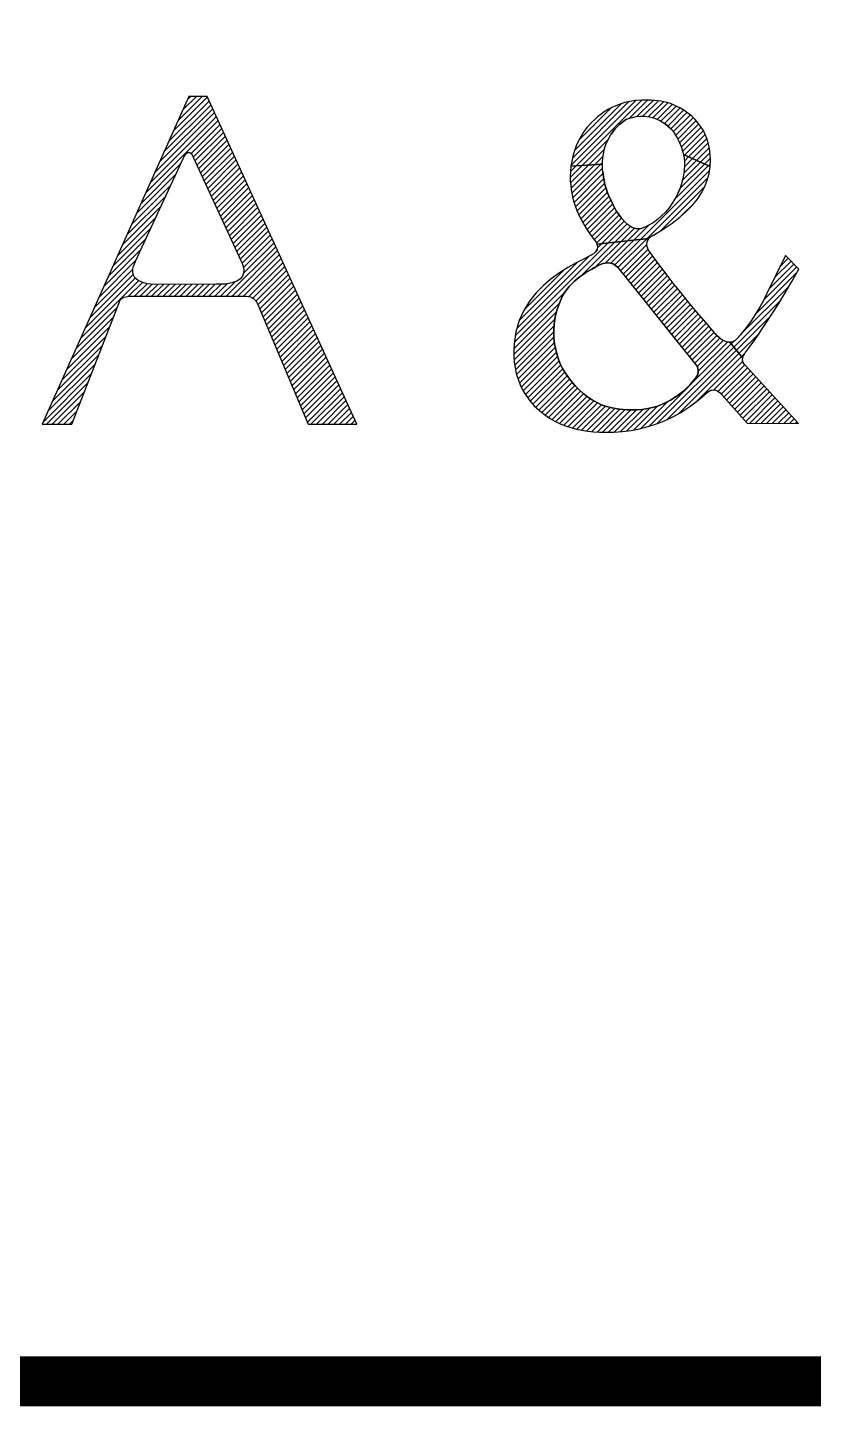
# Model space of a CAD drawing. Header units: millimetres. Extents: x 0 to 841, y 0 to 594.
# Drawn here: x 398.89 to 405.14, y 15.16 to 26.14 of the extents above; entities that cross this region are included whole.
import ezdxf

# ---------------------------------------------------------------- set-up
doc = ezdxf.new("R2010")
doc.units = ezdxf.units.MM
doc.header["$LTSCALE"] = 0.2
doc.layers.add('A1_図面枠', color=7, linetype='Continuous')
doc.layers.add('PTM', color=3, linetype='Continuous')
pattern_1 = [(45, (-113511.009, -7803.43), (-2.49451559, 2.49451559), [])]

# ---------------------------------------------------------------- blocks, each defined once
blk = doc.blocks.new('block森村-2')
at = {"linetype": 'Continuous'}
h = blk.add_hatch(dxfattribs=at)
h.set_pattern_fill('ANSI31', color=0, scale=1.111111, style=0)
h.set_pattern_definition(pattern_1)
h.paths.add_polyline_path([(8285.2, 993.7), (8286.3, 990.8), (8287.3, 987.8), (8288.1, 984.8), (8311.2, 974.3), (8311.5, 980.4), (8311.4, 984.1), (8311, 987.8), (8310.4, 991.4), (8309.6, 995.1), (8308.5, 998.7), (8307.1, 1002.2), (8305.4, 1005.6), (8303.3, 1009), (8301, 1012.1), (8298.3, 1015.2), (8295.3, 1018.1), (8291.9, 1020.8), (8288.6, 1023), (8285.5, 1025), (8282.5, 1026.6), (8279.6, 1027.9), (8276.8, 1029), (8274, 1029.9), (8271.2, 1030.6), (8268.5, 1031.1), (8265.7, 1031.5), (8262.9, 1031.7), (8260, 1031.9), (8257.1, 1032), (8251.6, 1032), (8246.4, 1031.7), (8241.7, 1031), (8237.2, 1030), (8233.1, 1028.7), (8229.3, 1027.2), (8225.8, 1025.6), (8222.5, 1023.8), (8219.4, 1021.8), (8216.6, 1019.8), (8213.9, 1017.7), (8211.4, 1015.6), (8207.9, 1012.2), (8204.6, 1008.6), (8201.7, 1004.7), (8199.2, 1000.7), (8196.9, 996.6), (8195, 992.3), (8193.4, 987.9), (8192.1, 983.5), (8191.1, 979.1), (8190.4, 974.6), (8217.8, 976.4), (8217.8, 978.7), (8218, 981.7), (8218.6, 985.2), (8219.4, 989.2), (8220.8, 993.5), (8222.7, 998), (8225.3, 1002.5), (8228.6, 1006.9), (8232.8, 1011.1), (8237.9, 1015), (8238.3, 1015.2), (8239.5, 1015.7), (8241.4, 1016.4), (8243.9, 1017.1), (8247, 1017.7), (8250.5, 1018.1), (8254.4, 1018), (8258.6, 1017.5), (8263, 1016.3), (8267.5, 1014.4), (8272.1, 1011.5), (8276.7, 1007.6), (8278.2, 1005.9), (8279.7, 1003.9), (8281.2, 1001.7), (8282.6, 999.2), (8284, 996.5)])
h = blk.add_hatch(dxfattribs=at)
h.set_pattern_fill('ANSI31', color=0, scale=1.111111, style=0)
h.set_pattern_definition(pattern_1)
h.paths.add_polyline_path([(8203.3, 921.2), (8206.8, 915.8), (8211, 910.3), (8211.4, 909.9), (8212, 909), (8212.5, 908.1), (8213, 907), (8258.2, 911.8), (8258.6, 912.4), (8259.6, 913.3), (8260.5, 913.9), (8261.3, 914.4), (8262.1, 914.8), (8270.6, 920), (8278.2, 925.2), (8284.9, 930.4), (8290.8, 935.6), (8295.9, 940.8), (8300.2, 946.1), (8303.8, 951.5), (8306.6, 957), (8308.8, 962.6), (8310.3, 968.3), (8311.2, 974.3), (8288.1, 984.8), (8288.6, 981.8), (8289, 978.8), (8289.1, 976), (8288.7, 970.6), (8288, 965.5), (8286.8, 960.5), (8285.2, 955.6), (8283.3, 951), (8281, 946.6), (8278.4, 942.4), (8275.6, 938.5), (8272.5, 934.8), (8269.1, 931.4), (8265.6, 928.3), (8261.9, 925.6), (8254.7, 921.6), (8250.8, 920.2), (8247.1, 920.3), (8243.6, 921.5), (8240.3, 923.5), (8237.2, 926.3), (8234.4, 929.4), (8231.9, 932.7), (8229.8, 936), (8228.2, 938.9), (8226.9, 941.4), (8226.1, 943), (8225.8, 943.6), (8223.9, 947.6), (8222.3, 951.5), (8221.1, 955.2), (8220, 958.8), (8219.3, 962.1), (8218.7, 965.1), (8218.3, 967.7), (8218, 970), (8217.9, 971.8), (8217.8, 973.2), (8217.8, 974.1), (8217.8, 974.4), (8217.8, 974.9), (8217.8, 976.4), (8190.4, 974.6), (8190, 970.2), (8189.8, 965.8), (8189.9, 962), (8190.2, 958.2), (8190.7, 954.1), (8191.4, 949.9), (8192.4, 945.5), (8193.8, 941), (8195.5, 936.3), (8197.6, 931.4)])
h = blk.add_hatch(dxfattribs=at)
h.set_pattern_fill('ANSI31', color=0, scale=1.111111, style=0)
h.set_pattern_definition(pattern_1)
h.paths.add_polyline_path([(8141, 819.9), (8140.8, 814.9), (8140.9, 809.8), (8141.2, 804.7), (8141.9, 799.7), (8143, 794.6), (8144.5, 789.6), (8146.3, 784.7), (8148.7, 779.9), (8151.5, 775.3), (8154.8, 770.8), (8158.6, 766.4), (8163, 762.3), (8167.4, 758.8), (8171.9, 755.8), (8176.4, 753.2), (8181, 750.9), (8185.6, 749), (8190.4, 747.5), (8195.2, 746.2), (8200, 745.2), (8205, 744.5), (8210, 743.9), (8215.1, 743.6), (8220.2, 743.5), (8227.8, 743.6), (8235.3, 744.2), (8242.7, 745.1), (8250.1, 746.5), (8257.4, 748.4), (8264.6, 750.7), (8271.7, 753.5), (8278.8, 756.9), (8285.8, 760.8), (8292.7, 765.3), (8299.5, 770.3), (8306.2, 775.8), (8307.4, 777.1), (8309.4, 778.7), (8312.2, 780.1), (8315.5, 780.4), (8318.1, 779.3), (8319.9, 777.9), (8321.7, 775.7), (8343.5, 751.5), (8387.9, 751.1), (8342.1, 801.4), (8340.3, 803.3), (8339.4, 806), (8339.6, 807.9), (8328.5, 821.7), (8326.3, 821.9), (8324.1, 822.6), (8322.1, 823.6), (8320.3, 824.8), (8318, 826.7), (8316, 828.9), (8315.5, 829.5), (8307.4, 838.8), (8299.8, 847.8), (8292.6, 856.4), (8286.1, 864.5), (8280.1, 872), (8274.8, 878.8), (8270.2, 884.9), (8266.3, 890.1), (8263.2, 894.2), (8260.9, 897.4), (8259.1, 899.8), (8257.5, 902.4), (8256.2, 905.7), (8256.5, 909.2), (8258, 911.8), (8213, 907), (8213.6, 904.9), (8213.2, 902.1), (8211.6, 899.9), (8209.9, 898.5), (8207.3, 897.1), (8201.8, 894.3), (8194.9, 890.6), (8187.7, 886.6), (8180.5, 882), (8173.4, 876.8), (8166.5, 871), (8160.1, 864.6), (8154.4, 857.4), (8149.4, 849.4), (8145.4, 840.5), (8142.5, 830.7)])
h.paths.add_polyline_path([(8175.7, 825.9), (8175.6, 831.5), (8175.9, 837.4), (8176.8, 843.4), (8178.2, 849.5), (8180.4, 855.7), (8183.2, 861.9), (8184.9, 864.8), (8186.8, 867.5), (8188.9, 870.1), (8191.1, 872.5), (8193.5, 874.7), (8195.9, 876.8), (8198.4, 878.7), (8201, 880.5), (8203.5, 882.2), (8206, 883.8), (8208.5, 885.2), (8210.8, 886.5), (8212.3, 887.5), (8215.3, 889.1), (8218.1, 890), (8220.2, 890.5), (8222.4, 890.6), (8224.7, 890.4), (8227, 889.8), (8229.1, 888.5), (8231.2, 886.6), (8300.2, 800.3), (8301, 797.6), (8300.9, 795.1), (8300.2, 792.8), (8299, 790.9), (8293.8, 784.9), (8288.4, 779.6), (8282.8, 775.1), (8277, 771.4), (8271, 768.4), (8264.9, 766), (8258.6, 764.4), (8252.2, 763.3), (8245.8, 762.9), (8239.2, 763), (8232.5, 763.6), (8225.8, 764.7), (8221.4, 765.8), (8217.1, 767.4), (8212.8, 769.3), (8208.8, 771.6), (8204.9, 774.2), (8201.1, 777.1), (8197.6, 780.3), (8194.2, 783.7), (8191.1, 787.3), (8188.2, 791), (8185.6, 794.9), (8183.2, 798.9), (8181.5, 802.3), (8179.9, 806.2), (8178.4, 810.6), (8177.2, 815.3), (8176.3, 820.4)], flags=16)
h = blk.add_hatch(dxfattribs=at)
h.set_pattern_fill('ANSI31', color=0, scale=1.111111, style=0)
h.set_pattern_definition(pattern_1)
h.paths.add_polyline_path([(8351.8, 848), (8349, 843.6), (8346.2, 839.5), (8343.6, 836), (8341.3, 832.8), (8339.2, 830.2), (8337.5, 828.1), (8336.2, 826.6), (8335.4, 825.6), (8335.1, 825.3), (8332.9, 823.3), (8330.7, 822.1), (8328.5, 821.7), (8339.6, 807.9), (8339.8, 809), (8340.2, 810.1), (8340.7, 810.9), (8341.1, 811.7), (8341.5, 812.2), (8341.8, 812.6), (8341.9, 812.7), (8342.4, 813.3), (8343.7, 815), (8345.7, 817.9), (8348.5, 821.8), (8352, 826.7), (8356, 832.6), (8360.5, 839.4), (8365.4, 847), (8370.8, 855.4), (8376.4, 864.6), (8382.3, 874.6), (8388.3, 885.2), (8376.7, 897.2), (8360.3, 863.6), (8357.5, 858.1), (8354.7, 852.9)])
at = {"color": 0, "linetype": 'Continuous'}
for p, q in [((7841.4, 996.4), (7876.5, 1031.5)), ((7845.4, 1005.5), (7874.9, 1034.9)), ((7849.5, 1014.5), (7870.3, 1035.3)), ((7853.5, 1023.5), (7865.3, 1035.3)), ((7857.5, 1032.5), (7860.3, 1035.3)), ((8241.7, 1031), (8237.2, 1030)), ((8246.4, 1031.7), (8241.7, 1031)), ((8251.6, 1032), (8246.4, 1031.7)), ((8257.1, 1032), (8251.6, 1032)), ((8260, 1031.9), (8257.1, 1032)), ((8262.9, 1031.7), (8260, 1031.9)), ((8265.7, 1031.5), (8262.9, 1031.7)), ((8268.5, 1031.1), (8265.7, 1031.5)), ((8271.2, 1030.6), (8268.5, 1031.1)), ((8274, 1029.9), (8271.2, 1030.6)), ((7829.3, 969.3), (7881.1, 1021.2)), ((7833.3, 978.4), (7879.6, 1024.6)), ((7837.4, 987.4), (7878, 1028.1)), ((8216.6, 1019.8), (8213.9, 1017.7)), ((8219.4, 1021.8), (8216.6, 1019.8)), ((8222.5, 1023.8), (8219.4, 1021.8)), ((8225.8, 1025.6), (8222.5, 1023.8)), ((8229.3, 1027.2), (8225.8, 1025.6)), ((8233.1, 1028.7), (8229.3, 1027.2)), ((8237.2, 1030), (8233.1, 1028.7)), ((8276.8, 1029), (8274, 1029.9)), ((8279.6, 1027.9), (8276.8, 1029)), ((8282.5, 1026.6), (8279.6, 1027.9)), ((8285.5, 1025), (8282.5, 1026.6)), ((8288.6, 1023), (8285.5, 1025)), ((8291.9, 1020.8), (8288.6, 1023)), ((8295.3, 1018.1), (8291.9, 1020.8)), ((7821.2, 951.3), (7884.3, 1014.4)), ((7825.2, 960.3), (7882.7, 1017.8)), ((7860.6, 985.7), (7885.8, 1010.9)), ((7862.5, 982.6), (7887.4, 1007.5)), ((8204.6, 1008.6), (8201.7, 1004.7)), ((8207.9, 1012.2), (8204.6, 1008.6)), ((8211.4, 1015.6), (8207.9, 1012.2)), ((8213.9, 1017.7), (8211.4, 1015.6)), ((8225.3, 1002.5), (8228.6, 1006.9)), ((8228.6, 1006.9), (8225.3, 1002.5)), ((8232.8, 1011.1), (8228.6, 1006.9)), ((8228.6, 1006.9), (8232.8, 1011.1)), ((8237.9, 1015), (8232.8, 1011.1)), ((8232.8, 1011.1), (8237.9, 1015)), ((8238.3, 1015.2), (8237.9, 1015)), ((8237.9, 1015), (8238.3, 1015.2)), ((8238.3, 1015.2), (8239.5, 1015.7)), ((8239.5, 1015.7), (8241.4, 1016.4)), ((8241.4, 1016.4), (8243.9, 1017.1)), ((8243.9, 1017.1), (8247, 1017.7)), ((8247, 1017.7), (8250.5, 1018.1)), ((8250.5, 1018.1), (8254.4, 1018)), ((8254.4, 1018), (8258.6, 1017.5)), ((8258.6, 1017.5), (8263, 1016.3)), ((8263, 1016.3), (8267.5, 1014.4)), ((8267.5, 1014.4), (8272.1, 1011.5)), ((8272.1, 1011.5), (8276.7, 1007.6)), ((8276.7, 1007.6), (8272.1, 1011.5)), ((8278.2, 1005.9), (8276.7, 1007.6)), ((8276.7, 1007.6), (8278.2, 1005.9)), ((8298.3, 1015.2), (8295.3, 1018.1)), ((8301, 1012.1), (8298.3, 1015.2)), ((8303.3, 1009), (8301, 1012.1)), ((8305.4, 1005.6), (8303.3, 1009)), ((7864, 979.2), (7889, 1004.1)), ((7865.6, 975.7), (7890.5, 1000.7)), ((7867.2, 972.3), (7892.1, 997.2)), ((8196.9, 996.6), (8195, 992.3)), ((8199.2, 1000.7), (8196.9, 996.6)), ((8201.7, 1004.7), (8199.2, 1000.7)), ((8220.8, 993.5), (8222.7, 998)), ((8222.7, 998), (8225.3, 1002.5)), ((8278.2, 1005.9), (8279.7, 1003.9)), ((8279.7, 1003.9), (8281.2, 1001.7)), ((8281.2, 1001.7), (8282.6, 999.2)), ((8282.6, 999.2), (8284, 996.5)), ((8284, 996.5), (8285.2, 993.7)), ((8307.1, 1002.2), (8305.4, 1005.6)), ((8308.5, 998.7), (8307.1, 1002.2)), ((8309.6, 995.1), (8308.5, 998.7)), ((8310.4, 991.4), (8309.6, 995.1)), ((7812.5, 892.1), (7854.4, 982.5)), ((7854.4, 982.5), (7854.5, 982.7)), ((7854.5, 982.7), (7854.7, 983.2)), ((7854.7, 983.2), (7855.1, 983.9)), ((7855.1, 983.9), (7855.7, 984.7)), ((7855.7, 984.7), (7856.3, 985.4)), ((7856.3, 985.4), (7857, 986.1)), ((7857, 986.1), (7857.8, 986.6)), ((7857.8, 986.6), (7858.7, 986.8)), ((7858.7, 986.8), (7859.6, 986.5)), ((7859.6, 986.5), (7860.6, 985.8)), ((7860.6, 985.8), (7861.5, 984.5)), ((7861.5, 984.5), (7862.5, 982.5)), ((7862.5, 982.5), (7904.2, 892.1)), ((7868.8, 968.9), (7893.6, 993.8)), ((7870.3, 965.5), (7895.2, 990.4)), ((7871.9, 962.1), (7896.8, 986.9)), ((7873.5, 958.7), (7898.3, 983.5)), ((8192.1, 983.5), (8191.1, 979.1)), ((8193.4, 987.9), (8192.1, 983.5)), ((8195, 992.3), (8193.4, 987.9)), ((8218, 981.7), (8218.6, 985.2)), ((8218.6, 985.2), (8219.4, 989.2)), ((8219.4, 989.2), (8220.8, 993.5)), ((8285.2, 993.7), (8286.3, 990.8)), ((8286.3, 990.8), (8287.3, 987.8)), ((8287.3, 987.8), (8288.1, 984.8)), ((8288.1, 984.8), (8288.6, 981.8)), ((8288.1, 984.8), (8311.2, 974.3)), ((8311, 987.8), (8310.4, 991.4)), ((8311.4, 984.1), (8311, 987.8)), ((8311.5, 980.4), (8311.4, 984.1)), ((7817.2, 942.3), (7851.8, 976.9)), ((7875.1, 955.3), (7899.9, 980.1)), ((7876.6, 951.8), (7901.4, 976.7)), ((7878.2, 948.4), (7903, 973.2)), ((8190.4, 974.6), (8190, 970.2)), ((8191.1, 979.1), (8190.4, 974.6)), ((8190.4, 974.6), (8217.8, 976.4)), ((8217.8, 978.7), (8218, 981.7)), ((8217.8, 976.4), (8217.8, 978.7)), ((8217.8, 974.9), (8217.8, 976.4)), ((8217.8, 974.4), (8217.8, 974.9)), ((8217.8, 974.1), (8217.8, 974.4)), ((8217.8, 973.2), (8217.8, 974.1)), ((8217.9, 971.8), (8217.8, 973.2)), ((8218, 970), (8217.9, 971.8)), ((8288.7, 970.6), (8288, 965.5)), ((8288.6, 981.8), (8289, 978.8)), ((8289.1, 976), (8288.7, 970.6)), ((8289, 978.8), (8289.1, 976)), ((8310.3, 968.3), (8311.2, 974.3)), ((8311.2, 974.3), (8311.5, 980.4)), ((7813.1, 933.2), (7847.5, 967.6)), ((7879.8, 945), (7904.6, 969.8)), ((7881.3, 941.6), (7906.1, 966.4)), ((7882.9, 938.2), (7907.7, 962.9)), ((7884.5, 934.8), (7909.3, 959.5)), ((8190, 970.2), (8189.8, 965.8)), ((8189.8, 965.8), (8189.9, 962)), ((8189.9, 962), (8190.2, 958.2)), ((8218.3, 967.7), (8218, 970)), ((8218, 970), (8218.3, 967.7)), ((8218.3, 967.7), (8218.7, 965.1)), ((8218.7, 965.1), (8218.3, 967.7)), ((8218.7, 965.1), (8219.3, 962.1)), ((8219.3, 962.1), (8218.7, 965.1)), ((8220, 958.8), (8219.3, 962.1)), ((8219.3, 962.1), (8220, 958.8)), ((8220, 958.8), (8221.1, 955.2)), ((8221.1, 955.2), (8220, 958.8)), ((8286.8, 960.5), (8285.2, 955.6)), ((8288, 965.5), (8286.8, 960.5)), ((8306.6, 957), (8308.8, 962.6)), ((8308.8, 962.6), (8310.3, 968.3)), ((7805.1, 915.2), (7838.9, 949)), ((7809.1, 924.2), (7843.2, 958.3)), ((7886.1, 931.3), (7910.8, 956.1)), ((7887.6, 927.9), (7912.4, 952.7)), ((7889.2, 924.5), (7913.9, 949.2)), ((8190.2, 958.2), (8190.7, 954.1)), ((8190.7, 954.1), (8191.4, 949.9)), ((8191.4, 949.9), (8192.4, 945.5)), ((8221.1, 955.2), (8222.3, 951.5)), ((8222.3, 951.5), (8221.1, 955.2)), ((8222.3, 951.5), (8223.9, 947.6)), ((8223.9, 947.6), (8222.3, 951.5)), ((8223.9, 947.6), (8225.8, 943.6)), ((8225.8, 943.6), (8223.9, 947.6)), ((8281, 946.6), (8278.4, 942.4)), ((8283.3, 951), (8281, 946.6)), ((8283.3, 951), (8285.2, 955.6)), ((8285.2, 955.6), (8283.3, 951)), ((8300.2, 946.1), (8303.8, 951.5)), ((8303.8, 951.5), (8306.6, 957)), ((7801, 906.2), (7834.6, 939.8)), ((7890.8, 921.1), (7915.5, 945.8)), ((7892.4, 917.7), (7917.1, 942.4)), ((7893.9, 914.3), (7918.6, 939)), ((7895.5, 910.9), (7920.2, 935.5)), ((8192.4, 945.5), (8193.8, 941)), ((8193.8, 941), (8195.5, 936.3)), ((8195.5, 936.3), (8197.6, 931.4)), ((8225.8, 943.6), (8226.1, 943)), ((8226.1, 943), (8225.8, 943.6)), ((8226.1, 943), (8226.9, 941.4)), ((8226.9, 941.4), (8226.1, 943)), ((8226.9, 941.4), (8228.2, 938.9)), ((8228.2, 938.9), (8226.9, 941.4)), ((8228.2, 938.9), (8229.8, 936)), ((8229.8, 936), (8228.2, 938.9)), ((8229.8, 936), (8231.9, 932.7)), ((8231.9, 932.7), (8229.8, 936)), ((8272.5, 934.8), (8269.1, 931.4)), ((8275.6, 938.5), (8272.5, 934.8)), ((8278.4, 942.4), (8275.6, 938.5)), ((8284.9, 930.4), (8290.8, 935.6)), ((8290.8, 935.6), (8295.9, 940.8)), ((8295.9, 940.8), (8300.2, 946.1)), ((7797, 897.1), (7830.3, 930.5)), ((7897.1, 907.4), (7921.7, 932.1)), ((7898.7, 904), (7923.3, 928.7)), ((7900.2, 900.6), (7924.9, 925.2)), ((8197.6, 931.4), (8203.3, 921.2)), ((8231.9, 932.7), (8234.4, 929.4)), ((8234.4, 929.4), (8231.9, 932.7)), ((8237.2, 926.3), (8234.4, 929.4)), ((8234.4, 929.4), (8237.2, 926.3)), ((8240.3, 923.5), (8237.2, 926.3)), ((8243.6, 921.5), (8240.3, 923.5)), ((8261.9, 925.6), (8254.7, 921.6)), ((8265.6, 928.3), (8261.9, 925.6)), ((8269.1, 931.4), (8265.6, 928.3)), ((8270.6, 920), (8278.2, 925.2)), ((8278.2, 925.2), (8284.9, 930.4)), ((7788.9, 879.1), (7821.7, 911.9)), ((7792.9, 888.1), (7826, 921.2)), ((7901.8, 897.2), (7926.4, 921.8)), ((7903.4, 893.8), (7928, 918.4)), ((7905, 890.4), (7929.6, 915)), ((7906.2, 886.6), (7931.1, 911.5)), ((8203.3, 921.2), (8206.8, 915.8)), ((8206.8, 915.8), (8211, 910.3)), ((8213, 907), (8258.2, 911.8)), ((8247.1, 920.3), (8243.6, 921.5)), ((8250.8, 920.2), (8247.1, 920.3)), ((8254.7, 921.6), (8250.8, 920.2)), ((8257, 910), (8257.7, 911.3)), ((8257.7, 911.3), (8258.6, 912.4)), ((8258.6, 912.4), (8259.6, 913.3)), ((8259.6, 913.3), (8260.5, 913.9)), ((8260.5, 913.9), (8261.3, 914.4)), ((8261.3, 914.4), (8261.9, 914.7)), ((8261.9, 914.7), (8262.1, 914.8)), ((8262.1, 914.8), (8270.6, 920)), ((7784.9, 870.1), (7817.4, 902.6)), ((7891.2, 861.6), (7934.2, 904.7)), ((7896.2, 861.6), (7935.8, 901.3)), ((7906.3, 881.7), (7932.7, 908.1)), ((8209.9, 898.5), (8207.4, 897.2)), ((8211.6, 899.9), (8209.9, 898.5)), ((8211, 910.3), (8211.1, 910.2)), ((8211.1, 910.2), (8211.5, 909.7)), ((8211.5, 909.7), (8212, 909)), ((8212.7, 901.4), (8211.6, 899.9)), ((8212, 909), (8212.5, 908.1)), ((8212.5, 908.1), (8213, 907)), ((8213.3, 902.9), (8212.7, 901.4)), ((8213, 907), (8213.4, 905.7)), ((8213.5, 904.3), (8213.3, 902.9)), ((8213.4, 905.7), (8213.5, 904.3)), ((8256.3, 906.7), (8256.5, 908.4)), ((8256.6, 904.7), (8256.3, 906.7)), ((8256.5, 908.4), (8257, 910)), ((8257.5, 902.4), (8256.6, 904.7)), ((8259, 900), (8257.5, 902.4)), ((8259.5, 899.3), (8259, 900)), ((8260.9, 897.4), (8259.5, 899.3)), ((7780.8, 861), (7813.1, 893.3)), ((7810, 884.9), (7810.4, 887.1)), ((7810.4, 887.1), (7811.1, 889.1)), ((7811.1, 889.1), (7811.8, 890.7)), ((7811.8, 890.7), (7812.3, 891.7)), ((7812.3, 891.7), (7812.5, 892.1)), ((7901.2, 861.6), (7937.4, 897.8)), ((7904.2, 892.1), (7904.4, 891.7)), ((7904.4, 891.7), (7905, 890.5)), ((7905, 890.5), (7905.6, 888.8)), ((7905.6, 888.8), (7906.2, 886.6)), ((7906.1, 861.6), (7938.9, 894.4)), ((7906.2, 886.6), (7906.5, 884.2)), ((7910.9, 861.4), (7940.5, 891)), ((7914.4, 859.9), (7942.1, 887.5)), ((8187.7, 886.6), (8180.5, 882)), ((8194.9, 890.6), (8187.7, 886.6)), ((8201.8, 894.3), (8194.9, 890.6)), ((8208.2, 897.6), (8201.8, 894.3)), ((8263.2, 894.2), (8260.9, 897.4)), ((8266.3, 890.1), (8263.2, 894.2)), ((8270.2, 884.9), (8266.3, 890.1)), ((8376.7, 897.2), (8360.3, 863.6)), ((8388.3, 885.2), (8376.7, 897.2)), ((7764.7, 824.9), (7815, 875.2)), ((7768.7, 834), (7812.2, 877.4)), ((7772.8, 843), (7810.4, 880.7)), ((7776.8, 852), (7810.1, 885.3)), ((7810, 882.5), (7810, 884.9)), ((7810.6, 880), (7810, 882.5)), ((7811.9, 877.7), (7810.6, 880)), ((7814.3, 875.6), (7811.9, 877.7)), ((7817.8, 873.9), (7814.3, 875.6)), ((7900.5, 874.7), (7896.1, 873.2)), ((7903.5, 876.7), (7900.5, 874.7)), ((7905.3, 879.1), (7903.5, 876.7)), ((7906.3, 881.6), (7905.3, 879.1)), ((7906.5, 884.2), (7906.3, 881.6)), ((7917, 857.5), (7943.6, 884.1)), ((7918.7, 854.2), (7945.2, 880.7)), ((7920.2, 850.7), (7946.7, 877.3)), ((8173.4, 876.8), (8166.5, 871)), ((8180.5, 882), (8173.4, 876.8)), ((8274.8, 878.8), (8270.2, 884.9)), ((8280.1, 872), (8274.8, 878.8)), ((8376.4, 864.6), (8382.3, 874.6)), ((8382.3, 874.6), (8388.3, 885.2)), ((7806.3, 861.6), (7818.4, 873.7)), ((7811.4, 861.6), (7822.4, 872.6)), ((7816.4, 861.6), (7826.9, 872.2)), ((7822.6, 872.6), (7817.8, 873.9)), ((7821.4, 861.6), (7831.7, 872)), ((7828.9, 872), (7822.6, 872.6)), ((7826.3, 861.6), (7836.7, 872)), ((7882.5, 872.1), (7828.9, 872)), ((7831.3, 861.6), (7841.7, 872)), ((7836.3, 861.6), (7846.7, 872)), ((7841.3, 861.6), (7851.7, 872)), ((7846.3, 861.6), (7856.7, 872.1)), ((7851.3, 861.6), (7861.7, 872.1)), ((7856.3, 861.6), (7866.7, 872.1)), ((7861.3, 861.6), (7871.7, 872.1)), ((7866.2, 861.6), (7876.7, 872.1)), ((7871.2, 861.6), (7881.7, 872.1)), ((7876.2, 861.6), (7886.8, 872.2)), ((7881.2, 861.6), (7892.1, 872.5)), ((7890.2, 872.3), (7882.5, 872.1)), ((7886.2, 861.6), (7898.6, 874)), ((7896.1, 873.2), (7890.2, 872.3)), ((7921.7, 847.2), (7948.3, 873.8)), ((7923.1, 843.7), (7949.9, 870.4)), ((7924.6, 840.2), (7951.4, 867)), ((7926.1, 836.7), (7953, 863.6)), ((8160.1, 864.6), (8154.4, 857.4)), ((8166.5, 871), (8160.1, 864.6)), ((8286.1, 864.5), (8280.1, 872)), ((8292.6, 856.4), (8286.1, 864.5)), ((8360.3, 863.6), (8357.5, 858.1)), ((8370.8, 855.4), (8376.4, 864.6)), ((7760.6, 815.9), (7796.3, 851.6)), ((7927.6, 833.2), (7954.5, 860.1)), ((7929.1, 829.6), (7956.1, 856.7)), ((7930.5, 826.1), (7957.7, 853.3)), ((8154.4, 857.4), (8149.4, 849.4)), ((8299.8, 847.8), (8292.6, 856.4)), ((8354.7, 852.9), (8351.8, 848)), ((8357.5, 858.1), (8354.7, 852.9)), ((8365.4, 847), (8370.8, 855.4)), ((7756.6, 806.9), (7793.2, 843.4)), ((7932, 822.6), (7959.2, 849.8)), ((7933.5, 819.1), (7960.8, 846.4)), ((7935, 815.6), (7962.4, 843)), ((7936.4, 812.1), (7963.9, 839.6)), ((8145.4, 840.5), (8142.5, 830.7)), ((8149.4, 849.4), (8145.4, 840.5)), ((8307.4, 838.8), (8299.8, 847.8)), ((8315.5, 829.5), (8307.4, 838.8)), ((8346.2, 839.5), (8343.6, 836)), ((8349, 843.6), (8346.2, 839.5)), ((8351.8, 848), (8349, 843.6)), ((8356, 832.6), (8360.5, 839.4)), ((8360.5, 839.4), (8365.4, 847)), ((7748.5, 788.8), (7786.8, 827.1)), ((7752.6, 797.8), (7790, 835.3)), ((7937.9, 808.6), (7965.5, 836.1)), ((7939.4, 805.1), (7967, 832.7)), ((7940.9, 801.6), (7968.6, 829.3)), ((8142.5, 830.7), (8141, 819.9)), ((8315.7, 829.2), (8315.5, 829.5)), ((8316.3, 828.5), (8315.7, 829.2)), ((8317.3, 827.4), (8316.3, 828.5)), ((8318.7, 826.2), (8317.3, 827.4)), ((8337.5, 828.1), (8336.2, 826.6)), ((8339.2, 830.2), (8337.5, 828.1)), ((8341.3, 832.8), (8339.2, 830.2)), ((8343.6, 836), (8341.3, 832.8)), ((8348.5, 821.8), (8352, 826.7)), ((8352, 826.7), (8356, 832.6)), ((7744.5, 779.8), (7783.7, 819)), ((7942.3, 798), (7970.2, 825.9)), ((7943.8, 794.5), (7971.7, 822.4)), ((7945.3, 791), (7973.3, 819)), ((7946.8, 787.5), (7974.8, 815.6)), ((8141, 819.9), (8140.8, 814.9)), ((8140.8, 814.9), (8140.9, 809.8)), ((8320.3, 824.8), (8318.7, 826.2)), ((8322.1, 823.6), (8320.3, 824.8)), ((8324.1, 822.6), (8322.1, 823.6)), ((8326.3, 821.9), (8324.1, 822.6)), ((8328.5, 821.7), (8326.3, 821.9)), ((8330.7, 822.1), (8328.5, 821.7)), ((8328.5, 821.7), (8339.6, 807.9)), ((8332.9, 823.3), (8330.7, 822.1)), ((8335.1, 825.3), (8332.9, 823.3)), ((8335.4, 825.6), (8335.1, 825.3)), ((8336.2, 826.6), (8335.4, 825.6)), ((8342.4, 813.3), (8343.7, 815)), ((8343.7, 815), (8345.7, 817.9)), ((8345.7, 817.9), (8348.5, 821.8)), ((7736.4, 761.7), (7777.3, 802.7)), ((7740.5, 770.8), (7780.5, 810.8)), ((7948.3, 784), (7976.4, 812.1)), ((7949.7, 780.5), (7978, 808.7)), ((7951.2, 777), (7979.5, 805.3)), ((8140.9, 809.8), (8141.2, 804.7)), ((8141.2, 804.7), (8141.9, 799.7)), ((8339.5, 806.7), (8339.6, 807.9)), ((8339.6, 805.4), (8339.5, 806.7)), ((8339.6, 807.9), (8339.8, 809)), ((8340.1, 804.1), (8339.6, 805.4)), ((8339.8, 809), (8340.2, 810.1)), ((8340.9, 802.7), (8340.1, 804.1)), ((8340.2, 810.1), (8340.7, 810.9)), ((8340.7, 810.9), (8341.1, 811.7)), ((8342.1, 801.4), (8340.9, 802.7)), ((8341.1, 811.7), (8341.5, 812.2)), ((8341.5, 812.2), (8341.8, 812.6)), ((8341.8, 812.6), (8341.9, 812.7)), ((8341.9, 812.7), (8342.4, 813.3)), ((7732.4, 752.7), (7774.2, 794.5)), ((7952.7, 773.5), (7981.1, 801.9)), ((7954.2, 769.9), (7982.7, 798.4)), ((7955.6, 766.4), (7984.2, 795)), ((7957.1, 762.9), (7985.8, 791.6)), ((8141.9, 799.7), (8143, 794.6)), ((8143, 794.6), (8144.5, 789.6)), ((8387.9, 751.1), (8342.1, 801.4)), ((7735.1, 750.5), (7771, 786.4)), ((7958.6, 759.4), (7987.3, 788.2)), ((7960.1, 755.9), (7988.9, 784.7)), ((7961.6, 752.4), (7990.5, 781.3)), ((8144.5, 789.6), (8146.3, 784.7)), ((8146.3, 784.7), (8148.7, 779.9)), ((8148.7, 779.9), (8151.5, 775.3)), ((8308.7, 778.1), (8309.9, 778.9)), ((8309.9, 778.9), (8311.4, 779.7)), ((8311.4, 779.7), (8312.9, 780.1)), ((8312.9, 780.1), (8314.6, 780.3)), ((8314.6, 780.3), (8316.3, 780.1)), ((8316.3, 780.1), (8318.1, 779.3)), ((8318.1, 779.3), (8319.9, 777.9)), ((7740.1, 750.5), (7767.8, 778.2)), ((7745.1, 750.5), (7764.7, 770)), ((7964.6, 750.5), (7992, 777.9)), ((7969.6, 750.5), (7993.6, 774.4)), ((7974.6, 750.5), (7995.1, 771)), ((7979.6, 750.5), (7996.7, 767.6)), ((8151.5, 775.3), (8154.8, 770.8)), ((8154.8, 770.8), (8158.6, 766.4)), ((8292.7, 765.3), (8299.5, 770.3)), ((8299.5, 770.3), (8306.3, 775.9)), ((8306.3, 775.9), (8306.4, 776.1)), ((8306.4, 776.1), (8306.9, 776.6)), ((8306.9, 776.6), (8307.7, 777.3)), ((8307.7, 777.3), (8308.7, 778.1)), ((8319.9, 777.9), (8321.7, 775.7)), ((8321.7, 775.7), (8343.5, 751.5)), ((7750.1, 750.5), (7761.5, 761.9)), ((7984.6, 750.5), (7998.3, 764.2)), ((7989.6, 750.5), (7999.8, 760.7)), ((7994.6, 750.5), (8001.4, 757.3)), ((8158.6, 766.4), (8163, 762.3)), ((8163, 762.3), (8167.4, 758.8)), ((8167.4, 758.8), (8171.9, 755.8)), ((8171.9, 755.8), (8176.4, 753.2)), ((8271.7, 753.5), (8278.8, 756.9)), ((8278.8, 756.9), (8285.8, 760.8)), ((8285.8, 760.8), (8292.7, 765.3)), ((7755.1, 750.5), (7758.3, 753.7)), ((7999.6, 750.5), (8003, 753.9)), ((8176.4, 753.2), (8181, 750.9)), ((8181, 750.9), (8185.6, 749)), ((8185.6, 749), (8190.4, 747.5)), ((8190.4, 747.5), (8195.2, 746.2)), ((8195.2, 746.2), (8200, 745.2)), ((8200, 745.2), (8205, 744.5)), ((8205, 744.5), (8210, 743.9)), ((8210, 743.9), (8215.1, 743.6)), ((8215.1, 743.6), (8220.2, 743.5)), ((8220.2, 743.5), (8227.8, 743.6)), ((8227.8, 743.6), (8235.3, 744.2)), ((8235.3, 744.2), (8242.7, 745.1)), ((8242.7, 745.1), (8250.1, 746.5)), ((8250.1, 746.5), (8257.4, 748.4)), ((8257.4, 748.4), (8264.6, 750.7)), ((8264.6, 750.7), (8271.7, 753.5)), ((8343.5, 751.5), (8387.9, 751.1))]:
    blk.add_line(p, q, dxfattribs=at)
for points in [[(7914.7, 859.8), (7915.7, 858.9), (7916.5, 858.1), (7917.2, 857.2), (7917.7, 856.3), (7918.1, 855.6), (7918.4, 855), (7918.6, 854.6), (7918.6, 854.5), (7962.4, 750.5), (8004.5, 750.5), (7874.7, 1035.3), (7858.8, 1035.3), (7731.4, 750.5), (7757.1, 750.5), (7798.4, 856.9), (7798.4, 856.9), (7798.5, 857.2), (7798.7, 857.6), (7798.9, 858.1), (7799.3, 858.7), (7799.9, 859.3), (7800.6, 859.8), (7801.5, 860.4), (7802.7, 860.9), (7804.1, 861.3), (7805.7, 861.5), (7807.7, 861.6), (7908.9, 861.6), (7910.7, 861.5), (7912.2, 861.1), (7913.5, 860.5)], [(8307.1, 1002.2), (8305.4, 1005.6), (8303.3, 1009), (8301, 1012.1), (8298.3, 1015.2), (8295.3, 1018.1), (8291.9, 1020.8), (8288.6, 1023), (8285.5, 1025), (8282.5, 1026.6), (8279.6, 1027.9), (8276.8, 1029), (8274, 1029.9), (8271.2, 1030.6), (8268.5, 1031.1), (8265.7, 1031.5), (8262.9, 1031.7), (8260, 1031.9), (8257.1, 1032), (8251.6, 1032), (8246.4, 1031.7), (8241.7, 1031), (8237.2, 1030), (8233.1, 1028.7), (8229.3, 1027.2), (8225.8, 1025.6), (8222.5, 1023.8), (8219.4, 1021.8), (8216.6, 1019.8), (8213.9, 1017.7), (8211.4, 1015.6), (8207.9, 1012.2), (8204.6, 1008.6), (8201.7, 1004.7), (8199.2, 1000.7), (8196.9, 996.6), (8195, 992.3), (8193.4, 987.9), (8192.1, 983.5), (8191.1, 979.1), (8190.4, 974.6), (8217.8, 976.4), (8217.8, 978.7), (8218, 981.7), (8218.6, 985.2), (8219.4, 989.2), (8220.8, 993.5), (8222.7, 998), (8225.3, 1002.5), (8228.6, 1006.9), (8232.8, 1011.1), (8237.9, 1015), (8238.3, 1015.2), (8239.5, 1015.7), (8241.4, 1016.4), (8243.9, 1017.1), (8247, 1017.7), (8250.5, 1018.1), (8254.4, 1018), (8258.6, 1017.5), (8263, 1016.3), (8267.5, 1014.4), (8272.1, 1011.5), (8276.7, 1007.6), (8278.2, 1005.9), (8279.7, 1003.9), (8281.2, 1001.7), (8282.6, 999.2), (8284, 996.5), (8285.2, 993.7), (8286.3, 990.8), (8287.3, 987.8), (8288.1, 984.8), (8311.2, 974.3), (8311.5, 980.4), (8311.4, 984.1), (8311, 987.8), (8310.4, 991.4), (8309.6, 995.1), (8308.5, 998.7)], [(8231.9, 932.7), (8229.8, 936), (8228.2, 938.9), (8226.9, 941.4), (8226.1, 943), (8225.8, 943.6), (8223.9, 947.6), (8222.3, 951.5), (8221.1, 955.2), (8220, 958.8), (8219.3, 962.1), (8218.7, 965.1), (8218.3, 967.7), (8218, 970), (8217.9, 971.8), (8217.8, 973.2), (8217.8, 974.1), (8217.8, 974.4), (8217.8, 974.9), (8217.8, 976.4), (8190.4, 974.6), (8190, 970.2), (8189.8, 965.8), (8189.9, 962), (8190.2, 958.2), (8190.7, 954.1), (8191.4, 949.9), (8192.4, 945.5), (8193.8, 941), (8195.5, 936.3), (8197.6, 931.4), (8203.3, 921.2), (8206.8, 915.8), (8211, 910.3), (8211.4, 909.9), (8212, 909), (8212.5, 908.1), (8213, 907), (8258.2, 911.8), (8258.6, 912.4), (8259.6, 913.3), (8260.5, 913.9), (8261.3, 914.4), (8262.1, 914.8), (8270.6, 920), (8278.2, 925.2), (8284.9, 930.4), (8290.8, 935.6), (8295.9, 940.8), (8300.2, 946.1), (8303.8, 951.5), (8306.6, 957), (8308.8, 962.6), (8310.3, 968.3), (8311.2, 974.3), (8288.1, 984.8), (8288.6, 981.8), (8289, 978.8), (8289.1, 976), (8288.7, 970.6), (8288, 965.5), (8286.8, 960.5), (8285.2, 955.6), (8283.3, 951), (8281, 946.6), (8278.4, 942.4), (8275.6, 938.5), (8272.5, 934.8), (8269.1, 931.4), (8265.6, 928.3), (8261.9, 925.6), (8254.7, 921.6), (8250.8, 920.2), (8247.1, 920.3), (8243.6, 921.5), (8240.3, 923.5), (8237.2, 926.3), (8234.4, 929.4)], [(8320.3, 824.8), (8318, 826.7), (8316, 828.9), (8315.5, 829.5), (8307.4, 838.8), (8299.8, 847.8), (8292.6, 856.4), (8286.1, 864.5), (8280.1, 872), (8274.8, 878.8), (8270.2, 884.9), (8266.3, 890.1), (8263.2, 894.2), (8260.9, 897.4), (8259.1, 899.8), (8257.5, 902.4), (8256.2, 905.7), (8256.5, 909.2), (8258, 911.8), (8213, 907), (8213.6, 904.9), (8213.2, 902.1), (8211.6, 899.9), (8209.9, 898.5), (8207.3, 897.1), (8201.8, 894.3), (8194.9, 890.6), (8187.7, 886.6), (8180.5, 882), (8173.4, 876.8), (8166.5, 871), (8160.1, 864.6), (8154.4, 857.4), (8149.4, 849.4), (8145.4, 840.5), (8142.5, 830.7), (8141, 819.9), (8140.8, 814.9), (8140.9, 809.8), (8141.2, 804.7), (8141.9, 799.7), (8143, 794.6), (8144.5, 789.6), (8146.3, 784.7), (8148.7, 779.9), (8151.5, 775.3), (8154.8, 770.8), (8158.6, 766.4), (8163, 762.3), (8167.4, 758.8), (8171.9, 755.8), (8176.4, 753.2), (8181, 750.9), (8185.6, 749), (8190.4, 747.5), (8195.2, 746.2), (8200, 745.2), (8205, 744.5), (8210, 743.9), (8215.1, 743.6), (8220.2, 743.5), (8227.8, 743.6), (8235.3, 744.2), (8242.7, 745.1), (8250.1, 746.5), (8257.4, 748.4), (8264.6, 750.7), (8271.7, 753.5), (8278.8, 756.9), (8285.8, 760.8), (8292.7, 765.3), (8299.5, 770.3), (8306.2, 775.8), (8307.4, 777.1), (8309.4, 778.7), (8312.2, 780.1), (8315.5, 780.4), (8318.1, 779.3), (8319.9, 777.9), (8321.7, 775.7), (8343.5, 751.5), (8387.9, 751.1), (8342.1, 801.4), (8340.3, 803.3), (8339.4, 806), (8339.6, 807.9), (8328.5, 821.7), (8326.3, 821.9), (8324.1, 822.6), (8322.1, 823.6)], [(8227, 889.8), (8229.1, 888.5), (8231.2, 886.6), (8229.1, 888.5), (8227, 889.8), (8224.7, 890.4), (8222.4, 890.6), (8220.2, 890.5), (8218.1, 890), (8216.1, 889.3), (8214.4, 888.6), (8212.9, 887.8), (8211.8, 887.2), (8211.1, 886.7), (8210.8, 886.6), (8208.5, 885.2), (8206, 883.8), (8203.5, 882.2), (8201, 880.5), (8198.4, 878.7), (8195.9, 876.8), (8193.5, 874.7), (8191.1, 872.5), (8188.9, 870.1), (8186.8, 867.5), (8184.9, 864.8), (8183.2, 861.9), (8180.4, 855.7), (8178.2, 849.5), (8176.8, 843.4), (8175.9, 837.4), (8175.6, 831.5), (8175.7, 825.9), (8176.3, 820.4), (8177.2, 815.3), (8178.4, 810.6), (8179.9, 806.2), (8181.5, 802.3), (8183.2, 798.9), (8185.6, 794.9), (8188.2, 791), (8191.1, 787.3), (8194.2, 783.7), (8197.6, 780.3), (8201.1, 777.1), (8204.9, 774.2), (8208.8, 771.6), (8212.8, 769.3), (8217.1, 767.4), (8221.4, 765.8), (8225.8, 764.7), (8232.5, 763.6), (8225.8, 764.7), (8221.4, 765.8), (8217.1, 767.4), (8212.8, 769.3), (8208.8, 771.6), (8204.9, 774.2), (8201.1, 777.1), (8197.6, 780.3), (8194.2, 783.7), (8191.1, 787.3), (8188.2, 791), (8185.6, 794.9), (8183.2, 798.9), (8181.5, 802.3), (8179.9, 806.2), (8178.4, 810.6), (8177.2, 815.3), (8176.3, 820.4), (8175.7, 825.9), (8175.6, 831.5), (8175.9, 837.4), (8176.8, 843.4), (8178.2, 849.5), (8180.4, 855.7), (8183.2, 861.9), (8184.9, 864.8), (8186.8, 867.5), (8188.9, 870.1), (8191.1, 872.5), (8193.5, 874.7), (8195.9, 876.8), (8198.4, 878.7), (8201, 880.5), (8203.5, 882.2), (8206, 883.8), (8208.5, 885.2), (8210.8, 886.6), (8211.1, 886.7), (8211.8, 887.2), (8212.9, 887.8), (8214.4, 888.6), (8216.1, 889.3), (8218.1, 890), (8220.2, 890.5), (8222.4, 890.6), (8224.7, 890.4), (8227, 889.8), (8229.1, 888.5), (8231.2, 886.6), (8299.9, 800.7), (8299.9, 800.6), (8299.9, 800.7), (8299.9, 800.6), (8300.1, 800.3), (8300.3, 799.9), (8300.5, 799.3), (8300.7, 798.6), (8300.9, 797.7), (8301, 796.8), (8300.9, 795.7), (8300.7, 794.6), (8300.4, 793.4), (8299.8, 792.2), (8299, 790.9), (8293.8, 784.9), (8288.4, 779.6), (8282.8, 775.1), (8277, 771.4), (8271, 768.4), (8264.9, 766), (8258.6, 764.4), (8252.2, 763.3), (8245.8, 762.9), (8239.2, 763), (8245.8, 762.9), (8252.2, 763.3), (8258.6, 764.4), (8264.9, 766), (8271, 768.4), (8277, 771.4), (8282.8, 775.1), (8288.4, 779.6), (8293.8, 784.9), (8299, 790.9), (8299.8, 792.2), (8300.4, 793.4), (8300.7, 794.6), (8300.9, 795.7), (8301, 796.8), (8300.9, 797.7), (8300.7, 798.6), (8300.5, 799.3), (8300.3, 799.9), (8300.1, 800.3), (8299.9, 800.6), (8300.1, 800.3), (8300.3, 799.9), (8300.5, 799.3), (8300.7, 798.6), (8300.9, 797.7), (8301, 796.8), (8300.9, 795.7), (8300.7, 794.6), (8300.4, 793.4), (8299.8, 792.2), (8299, 790.9), (8293.8, 784.9), (8288.4, 779.6), (8282.8, 775.1), (8277, 771.4), (8271, 768.4), (8264.9, 766), (8258.6, 764.4), (8252.2, 763.3), (8245.8, 762.9), (8239.2, 763), (8232.5, 763.6), (8239.2, 763), (8232.5, 763.6), (8225.8, 764.7), (8221.4, 765.8), (8217.1, 767.4), (8212.8, 769.3), (8208.8, 771.6), (8204.9, 774.2), (8201.1, 777.1), (8197.6, 780.3), (8194.2, 783.7), (8191.1, 787.3), (8188.2, 791), (8185.6, 794.9), (8183.2, 798.9), (8181.5, 802.3), (8179.9, 806.2), (8178.4, 810.6), (8177.2, 815.3), (8176.3, 820.4), (8175.7, 825.9), (8175.6, 831.5), (8175.9, 837.4), (8176.8, 843.4), (8178.2, 849.5), (8180.4, 855.7), (8183.2, 861.9), (8184.9, 864.8), (8186.8, 867.5), (8188.9, 870.1), (8191.1, 872.5), (8193.5, 874.7), (8195.9, 876.8), (8198.4, 878.7), (8201, 880.5), (8203.5, 882.2), (8206, 883.8), (8208.5, 885.2), (8210.8, 886.6), (8211.1, 886.7), (8211.8, 887.2), (8212.9, 887.8), (8214.4, 888.6), (8216.1, 889.3), (8218.1, 890), (8220.2, 890.5), (8222.4, 890.6), (8224.7, 890.4)], [(8175.7, 825.9), (8175.6, 831.5), (8175.9, 837.4), (8176.8, 843.4), (8178.2, 849.5), (8180.4, 855.7), (8183.2, 861.9), (8184.9, 864.8), (8186.8, 867.5), (8188.9, 870.1), (8191.1, 872.5), (8193.5, 874.7), (8195.9, 876.8), (8198.4, 878.7), (8201, 880.5), (8203.5, 882.2), (8206, 883.8), (8208.5, 885.2), (8210.8, 886.5), (8212.3, 887.5), (8215.3, 889.1), (8218.1, 890), (8220.2, 890.5), (8222.4, 890.6), (8224.7, 890.4), (8227, 889.8), (8229.1, 888.5), (8231.2, 886.6), (8300.2, 800.3), (8301, 797.6), (8300.9, 795.1), (8300.2, 792.8), (8299, 790.9), (8293.8, 784.9), (8288.4, 779.6), (8282.8, 775.1), (8277, 771.4), (8271, 768.4), (8264.9, 766), (8258.6, 764.4), (8252.2, 763.3), (8245.8, 762.9), (8239.2, 763), (8232.5, 763.6), (8225.8, 764.7), (8221.4, 765.8), (8217.1, 767.4), (8212.8, 769.3), (8208.8, 771.6), (8204.9, 774.2), (8201.1, 777.1), (8197.6, 780.3), (8194.2, 783.7), (8191.1, 787.3), (8188.2, 791), (8185.6, 794.9), (8183.2, 798.9), (8181.5, 802.3), (8179.9, 806.2), (8178.4, 810.6), (8177.2, 815.3), (8176.3, 820.4)], [(8365.4, 847), (8370.8, 855.4), (8376.4, 864.6), (8382.3, 874.6), (8388.3, 885.2), (8376.7, 897.2), (8360.3, 863.6), (8357.5, 858.1), (8354.7, 852.9), (8351.8, 848), (8349, 843.6), (8346.2, 839.5), (8343.6, 836), (8341.3, 832.8), (8339.2, 830.2), (8337.5, 828.1), (8336.2, 826.6), (8335.4, 825.6), (8335.1, 825.3), (8332.9, 823.3), (8330.7, 822.1), (8328.5, 821.7), (8339.6, 807.9), (8339.8, 809), (8340.2, 810.1), (8340.7, 810.9), (8341.1, 811.7), (8341.5, 812.2), (8341.8, 812.6), (8341.9, 812.7), (8342.4, 813.3), (8343.7, 815), (8345.7, 817.9), (8348.5, 821.8), (8352, 826.7), (8356, 832.6), (8360.5, 839.4)]]:
    blk.add_lwpolyline(points, close=True, dxfattribs=at)

msp = doc.modelspace()

# ---------------------------------------------------------------- linework, layer by layer
at = {"layer": 'A1_図面枠', "linetype": 'ByBlock', "lineweight": -2, "const_width": 0.4}
msp.add_lwpolyline([(24.74, 578.862), (816.26, 578.862), (816.26, 15.362), (24.74, 15.362)], close=True, dxfattribs=at)

# ---------------------------------------------------------------- block references
at = {"layer": 'PTM', "linetype": 'ByBlock', "lineweight": -2, "xscale": 0.009166666250000002, "yscale": 0.009166666250000002, "zscale": 0.009166666250000002}
msp.add_blockref('block森村-2', (328.132, 16.105), dxfattribs=at)

doc.saveas('drawing.dxf')
